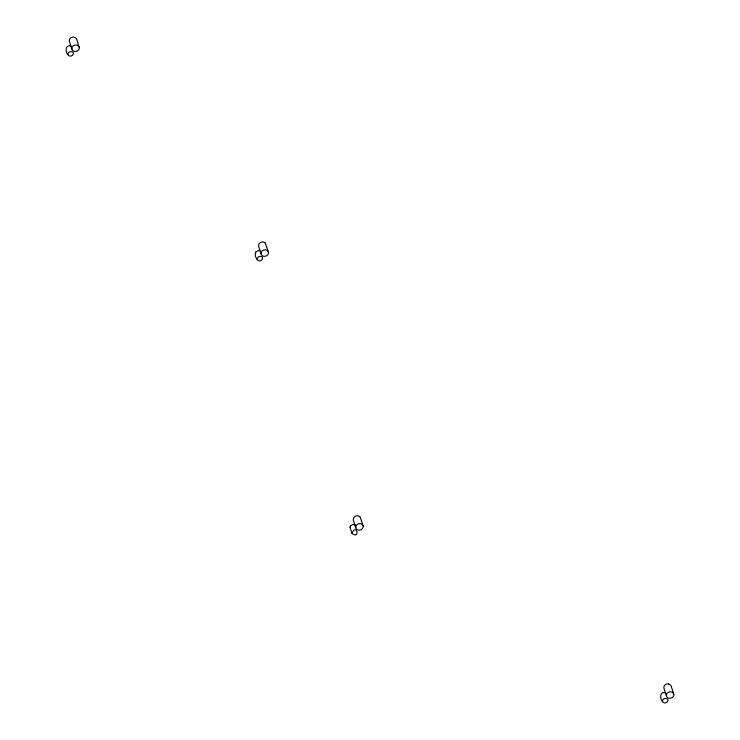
<?xml version="1.0" encoding="UTF-8"?>
<svg xmlns="http://www.w3.org/2000/svg" width="740" height="740" viewBox="0 0 740 740"><rect width="100%" height="100%" fill="white"/><g stroke="black" fill="none" stroke-linecap="round" stroke-linejoin="round"><path stroke-width="1.11" d="M350.279 526.39L350.103 527.648M255.938 251.961C253.404 255.901 258.769 264.901 262.496 259.065C263.792 254.958 256.549 255.818 257.215 259.453M350.279 526.38L350.631 525.788M255.947 251.952L257.733 250.731L259.759 250.814M350.64 525.779L352.425 524.549L354.451 524.641M69.893 45.778C62.863 45.149 66.859 59.598 72.409 55.352C76.488 51.319 67.433 49.737 67.987 54.612M664.437 692.585C657.398 691.956 661.394 706.404 666.953 702.158C671.032 698.125 661.976 696.534 662.522 701.418M668.72 683.89C666.278 683.316 663.355 685.443 663.9 688.071L666.435 695.979M69.902 45.788L71.049 46.315M664.446 692.594L665.066 692.779M668.729 683.899L670.903 685.388L673.761 694.101A3.783 3.219 -17.8 0 1 668.904 698.236A3.783 3.219 -17.8 0 1 667.637 692.788A3.783 3.219 -17.8 0 1 673.761 694.101M354.46 524.651L354.978 524.984M265.05 242.766C262.654 240.5 257.899 242.739 258.593 246.115L261.127 254.014M360.269 517.232L363.155 525.964A3.783 3.219 -17.8 0 1 358.289 530.099A3.783 3.219 -17.8 0 1 357.022 524.651A3.783 3.219 -17.8 0 1 363.155 525.964M265.04 242.748L268.454 252.136A3.783 3.219 -17.8 0 1 263.597 256.271A3.783 3.219 -17.8 0 1 262.33 250.823A3.783 3.219 -17.8 0 1 268.454 252.136M360.288 517.251C358.336 514.032 352.499 516.224 353.285 519.933L355.82 527.842M354.987 525.002L355.348 525.465M351.916 533.281C360.297 540.089 356.782 522.57 351.916 533.281L350.113 527.666M79.226 47.295A3.783 3.219 -17.8 0 0 73.094 45.982A3.783 3.219 -17.8 0 0 74.361 51.43A3.783 3.219 -17.8 0 0 79.226 47.295C77.321 44.252 78.32 37.111 73.232 37C71.058 37.019 68.876 38.998 69.357 41.264L71.9 49.173"/></g></svg>
